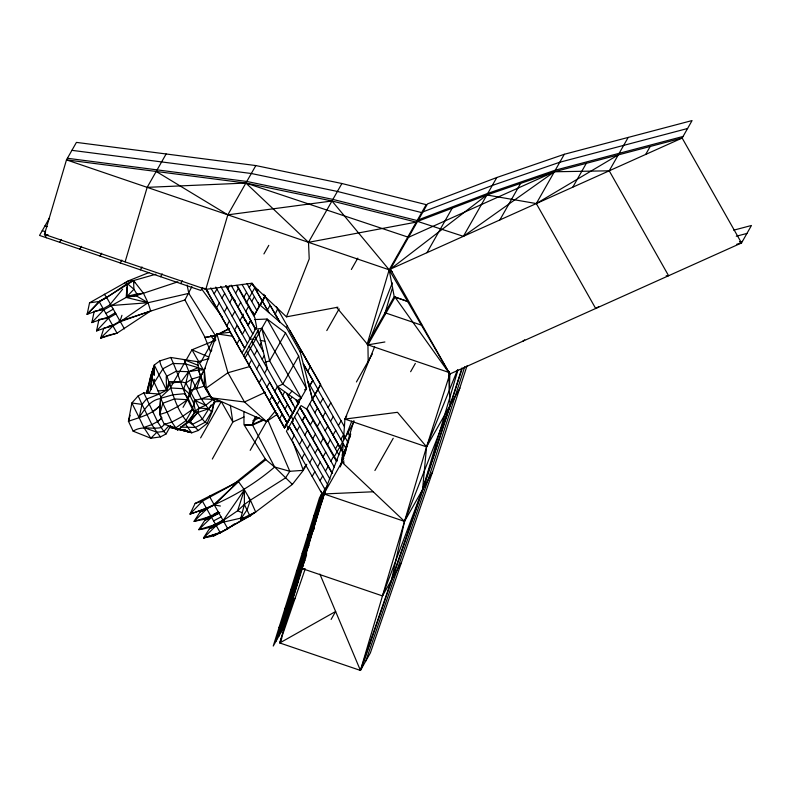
<?xml version="1.0" encoding="UTF-8"?>
<svg xmlns="http://www.w3.org/2000/svg" width="791" height="791" viewBox="0 0 791 791"><rect width="100%" height="100%" fill="white"/><g stroke="black" fill="none" stroke-linecap="round" stroke-linejoin="round"><path stroke-width="1.19" d="M292.7 441.348L303.329 470.338L292.373 484.399L255.671 512.014L249.926 516.029L240.513 519.41L244.379 504.48L244.389 489.797L238.407 481.531L195.15 503.402L189.978 514.101C220.798 503.808 249.936 488.265 274.645 467.006L289.793 471.298L303.329 470.338L306.76 464.297M155.916 274.21L133.55 280.568L127.272 283.534L127.143 296.358L136.052 295.705L177.896 281.823M150.863 377.396L150.923 375.211L154.294 365.007L159.802 360.904L170.718 357.463L197.809 361.754L208.834 358.639M449.377 390.121L449.842 374.005L449.308 371.592M151.912 377.633L152.119 371.592L150.666 389.874L153.207 368.299L150.666 389.874M258.252 330.737L258.291 330.084L243.747 355.673L284.493 427.862L299.305 402.105L277.463 386.591L251.963 341.218M177.718 429.048L177.777 430.027L175.839 427.842L164.33 424.411L159.644 414.514L160.662 397.309L170.678 387.976L183.69 388.727L189.217 393.819L193.914 403.726L195.367 410.974L194.724 412.872L187.309 422.018L177.777 430.027L172.576 427.328M340.308 466.749L341.91 462.112L343.225 443.395L323.845 493.91L279.757 642.954L360.429 670.432L370.356 652.951L432.509 472.108L467.036 365.778M343.423 440.587L344.945 419.072L374.627 346.834M127.005 287.004L126.184 297.426L103.829 309.835L91.855 322.57L94.267 311.11M161.117 416.412L159.545 413.11L160.662 397.309M149.212 392.88L154.057 382.874L154.383 379.235M319.89 574.078L360.429 670.432L422.572 489.599L426.557 446.866L449.842 374.005L390.477 269.078L427.496 203.91L496.807 177.51L564.299 154.285L692.076 120.568L682.149 138.049L390.477 269.078L486.87 194.991L554.372 171.776L682.149 138.049L741.513 242.975L449.842 374.005L389.172 269.8L331.983 200.993L245.892 183.047L66.493 159.871L44.444 234.393L205.789 289.358L251.073 283.346L286.461 316.845L337.945 307.195M210.179 495.482L209.931 497.213L227.848 528.872L213.58 535.962L203.495 537.979L209.486 528.734L224.506 520.804M198.037 365.304L184.194 359.717L191.788 379.116L190.166 390.566L187.497 399.722L177.916 406.436L167.099 412.18L159.644 414.514L162.847 403.272L160.731 398.288L172.824 394.818L184.778 393.681L187.991 398.011L194.724 412.872C184.016 395.777 179.379 375.715 170.718 357.463M148.026 392.405L150.923 375.211L160.969 397.181M177.748 429.187L191.738 432.796L198.274 430.502L207.143 423.442L212.433 411.231L214.153 401.69M170.599 425.805L166.12 433.903L160.474 436.899L150.873 438.234L133.155 431.174L128.458 421.267L131.85 403.005L138.178 395.886L143.824 392.88L159.179 394.027L166.525 390.181C173.941 380.046 161.038 370.939 159.802 360.904M242.54 317.428L243.233 314.116M242.807 317.596L243.272 315.391M110.611 304.456L103.216 308.747L87.148 314.245L89.561 302.795L128.35 280.864L148.886 272.598M159.179 394.027L146.404 399.158L142.024 404.389L139.137 417.579L143.824 427.476L150.873 438.234L156.875 432.232L163.796 431.49L168.592 426.122M322.026 502.117L323.845 493.91L341.91 462.112L350.749 433.992M391.496 580.021L404.517 521.388L450.039 405.536L461.934 368.023M180.803 427.13L189.939 421.554L197.602 412.536L199.154 408.067L205.7 405.308L213.056 399.415L201.191 398.822L194.863 400.473L192.183 409.629L185.865 420.703L175.839 427.842L171.795 422.078L162.847 403.272L174.455 398.931L187.497 399.722M184.857 390.784L183.69 388.727L185.865 382.973L188.594 371.711L198.195 367.677L204.296 369.901L206.293 388.035L211.415 397.863L215.32 401.67L221.262 401.531L266.508 421.603L277.73 413.97M146.622 392.643L150.923 375.211M146.533 393.137L150.557 378.523M160.346 405.486C151.892 414.474 139.691 417.341 128.458 421.267L130.139 415.265M159.545 413.11L160.217 410.737M214.183 402.698L211.553 411.795L205.245 422.206L195.357 427.456L180.477 427.12M340.16 466.739L353.913 420.634M384.436 315.134L392.534 287.697M125.116 261.88L147.166 187.358L166.13 153.978M389.172 269.8L367.123 344.332L394.215 296.645L389.172 269.8L426.191 204.642L341.91 183.512L255.829 165.566L76.43 142.39L66.493 159.871L389.172 269.8L392.237 271.778M360.429 670.432L426.557 446.866L457.505 369.891M304.822 560.423L301.796 568.432L382.468 595.91L422.572 489.599L457.949 370.03M275.96 641.264L322.224 492.971L319.515 497.747L273.251 646.039L283.178 628.548L290.831 607.142M278.669 636.498L324.933 488.205M281.378 631.732L321.492 503.135M321.858 501.978L326.199 488.077M286.401 619.551L298.583 580.554M298.909 579.457L301.104 572.447M301.43 571.349L302.558 567.819M304.683 560.928L306.532 555.074M343.749 455.24L341.633 462.023L343.858 458.108M344.283 455.834L346.122 449.98M462.092 368.784L423.482 488.007L361.329 668.85M464.752 366.698L427.99 480.058L365.838 660.9M223.754 521.635L216.24 525.6L203.495 537.979L220.333 532.837L255.671 512.014L250.411 500.139L244.389 489.797L237.616 510.778C225.722 518.807 213.56 528.18 198.788 529.663L204.77 520.409L219.799 512.479M422.572 489.599L450.039 405.536L448.606 372.343L395.025 297.169L367.934 344.856L368.201 362.476M115.931 313.869L108.535 318.16L98.974 319.435L96.561 330.895L112.638 325.398L120.024 321.106L121.952 315.312M305.257 568.759L279.757 642.954L335.631 611.483L331.113 619.432M280.657 641.363L281.853 637.882M212.433 411.231L211.553 411.795C204.889 405.397 199.935 397.478 196.504 388.915L200.865 376.279L204.296 369.901L216.853 333.861L230.221 332.23M291.226 606.044L292.423 602.673M255.196 416.59L252.24 424.609L244.014 424.757L243.885 411.567M346.132 435.821L351.817 421.02M286.461 316.845L309.222 258.924L308.5 242.323L341.91 183.512M392.326 282.911L367.934 344.856L448.606 372.343M276.455 306.839L277.621 308.895L275.199 314.324L279.648 321.848L263.818 294.222M146.701 393.216L148.589 389.053M120.024 321.106L184.936 299.947L191.897 286.658M128.458 421.267L129.437 419.131M111.224 305.544L148.016 302.735L126.184 297.426L136.052 295.705L136.922 293.926L143.468 293.283L148.016 302.735L150.686 310.972L117.038 333.169L100.655 338.123L103.888 328.117L112.945 325.941L120.331 321.65L148.016 302.735L188.802 293.372L215.548 335.75L205.116 337.539L184.936 299.947M252.873 311.961L254.129 315.738L264.955 296.23L254.168 315.233L237.201 285.492M343.314 453.144L312.415 398.961L300.165 351.906L286.441 327.672L260.219 305.217L262.375 301.223L252.556 283.88L268.891 312.633L262.286 300.926M212.314 459.047L232.841 421.999L244.004 416.956M255.711 328.829L242.016 352.984L206.382 289.575M300.125 407.128L286.431 431.273L322.451 494.504L327.87 484.962L291.83 421.741L296.971 430.779L299.68 426.013M49.487 217.94L39.55 235.421L200.865 290.455L202.496 287.598M45.354 232.811L44.444 234.393L48.103 234.878M59.711 242.303L61.342 239.436M79.881 249.185L81.503 246.317M100.042 256.057L101.673 253.199M120.212 262.938L121.834 260.081M140.373 269.82L142.004 266.962M160.543 276.702L162.165 273.834M180.704 283.583L182.326 280.716M255.829 165.566L227.828 214.836L205.789 289.358L203.683 288.082M214.173 293.866L216.882 289.101M170.787 387.115L191.986 349.79L215.884 340.011M216.556 307.699L219.265 302.933M221.974 298.158L224.684 293.392M227.867 288.893L229.489 286.035M224.347 311.99L227.057 307.224M229.766 302.449L232.475 297.683M235.659 293.184L238.368 288.418M200.528 362.604L216.853 333.861L232.465 336.234M263.917 253.921L268.782 245.348M226.73 325.813L229.439 321.047M232.149 316.281L234.858 311.506M238.042 307.017L240.741 302.241M243.865 297.179L246.574 292.403M249.244 287.706L251.953 282.941M183.037 407.306L205.393 367.953M246.12 303.101L255.157 287.212M242.649 315.797L239.94 320.573L250.124 338.686M248.542 306.532L245.833 311.308L255.533 329.155L256.66 327.296L254.85 317.764L236.677 285.393M251.726 301.44L254.435 296.665M257.105 291.968L258.212 290.02M236.904 343.937L239.614 339.171L210.792 287.835M247.949 325.249L250.658 320.474L255.533 329.155L231.14 285.136M250.915 320.365L248.206 325.131L226.157 285.848M260.219 305.217L265.539 295.864M245.467 357.137L267.111 319.05L285.541 332.932L298.672 356.148L306.512 388.688L284.73 426.507M200.607 437.878L221.262 401.531L232.841 421.999L230.339 405.229M248.868 364.72L251.578 359.945M254.287 355.179L257.075 350.265M259.784 345.489L261.208 342.997M256.689 368.992L259.399 364.226M262.197 359.302L264.263 355.673M286.441 327.672L287.351 326.08M285.541 332.932L269.652 360.904L265.015 362.219M259.102 382.804L261.811 378.039M264.52 373.273L267.318 368.349L258.153 330.322M256.759 416.659L252.24 424.609L263.462 419.576M253.654 423.205L252.566 425.113L274.645 467.006L292.373 484.399L291.513 483.865M246.456 350.907L272.045 396.133L269.335 400.899L282.733 424.371M290.861 410.064L277.463 386.591L274.754 391.357L290.05 418.261L284.493 427.862L206.085 289.516M300.165 351.906L301.064 350.314L310.398 366.569L307.689 371.345L317.992 389.399M298.672 356.148L282.783 384.119L277.315 386.67M351.362 269.484L357.819 258.113M250.174 450.346L266.508 421.603L275.772 410.499M326.792 330.589L339.161 308.816M279.51 418.755L282.219 413.99L272.045 396.133L287.202 423.096L272.045 396.133M284.918 409.224L287.627 404.458M310.131 385.138L312.84 380.372L303.289 363.919L307.689 371.345M277.621 308.895L320.513 384.693L306.997 408.492L336.837 460.817M312.613 398.872L320.701 384.634L289.793 330.45M302.162 420.861L304.871 416.086L299.947 407.444L301.074 405.585L306.601 409.036L336.452 461.38M312.989 420.239L310.28 425.004L299.947 407.444L305.128 415.977L302.419 420.743L332.26 473.058M291.553 440.32L294.262 435.554L289.13 426.507L325.16 489.738M314.858 412.754L317.567 407.988M320.236 403.291L322.946 398.516M299.413 444.582L302.122 439.816M304.822 435.04L307.531 430.274M317.3 426.557L320.009 421.791M322.679 417.084L325.427 412.249M328.097 407.553L330.806 402.777M312.722 438.807L315.431 434.041M301.846 458.385L304.555 453.609M307.264 448.843L309.973 444.077M325.16 430.818L327.87 426.052M330.539 421.346L333.248 416.58M426.932 252.705L452.215 208.191M320.582 443.069L323.292 438.303M309.706 462.646L312.415 457.87M315.125 453.105L317.834 448.339M356.444 381.964L372.334 353.982M327.603 444.621L330.312 439.845M332.981 435.149L335.73 430.314M338.4 425.607L341.109 420.842M323.025 456.872L325.734 452.096M312.148 476.439L314.858 471.673M317.567 466.908L320.276 462.132M459.966 388.055L426.557 446.866L344.945 419.072L346.755 415.888M335.463 448.883L338.172 444.107M340.842 439.41L343.551 434.645M330.885 461.133L333.584 456.358M320.009 480.701L322.718 475.935M325.427 471.169L328.136 466.393M334.395 456.486L353.963 422.048M618.255 154.907L536.308 203.564L486.87 194.991L417.559 221.391L463.388 236.321L496.807 177.51M342.206 455.092L347.091 446.49M341.999 458.167L345.479 452.037M319.327 502.245L322.036 497.48M324.972 493.03L321.927 498.399L321.433 497.549M313.73 516.286L316.44 511.51M319.149 506.744L321.314 502.928M313.552 520.785L316.262 516.009M307.946 534.815L310.655 530.049M313.365 525.283L316.074 520.508M307.768 539.314L310.477 534.548M313.187 529.782L314.264 527.874M312.821 531.166L314.511 528.19M302.162 553.354L304.871 548.588M307.58 543.812L310.29 539.047M301.984 557.853L304.693 553.087M307.402 548.311L309.024 545.454M296.378 571.893L306.671 553.769M410.628 371.721L415.324 363.455M296.2 576.392L298.909 571.626M301.618 566.85L304.327 562.085M301.796 568.432L303.606 565.249M499.853 219.947L520.616 183.383M290.594 590.422L293.303 585.656M296.012 580.891L298.721 576.125M290.416 594.931L293.125 590.155M295.834 585.389L298.543 580.624M284.819 608.961L287.529 604.195M290.238 599.43L292.947 594.654M284.631 613.46L287.341 608.694M290.05 603.928L292.759 599.153M290.781 605.688L295.29 597.739M279.035 627.5L281.744 622.735M284.453 617.959L287.163 613.193M289.901 608.368L290.781 606.816M278.847 631.999L281.556 627.233M284.266 622.458L286.975 617.692M374.904 470.526L393.216 438.293M564.299 154.285L536.308 203.564L595.682 308.49L598.836 306.621M572.773 187.19L586.309 163.341M323.845 493.91L404.517 521.388L432.509 472.108M666.16 275.772L668.603 275.733L609.228 170.807L628.192 137.426M382.468 595.91L401.433 562.53M645.683 154.433L650.202 146.483M736.787 244.221L741.513 242.975L751.45 225.484L733.702 230.171M282.545 395.53L284.622 391.891M290.346 399.682L291.78 397.191M284.493 427.862L295.468 408.729L286.876 393.562L293.57 405.299M199.154 408.067L195.367 410.974L189.019 421.999L187.309 422.018C177.886 411.221 173.575 396.706 169.165 383.249L181.109 381.786L185.865 382.973L199.154 408.067L208.636 408.739L215.32 401.67C204.651 391.604 198.729 376.219 197.809 361.754M277.097 404.933L266.933 387.086L269.642 382.31L279.836 400.295L277.077 404.952L287.202 423.096L282.219 413.99M309.973 385.197L312.84 380.372M211.246 404.962L202.328 419.151L192.431 424.401L188.525 421.87M299.305 402.105L298.177 403.954L295.972 399.93M215.093 504.164L200.064 512.084L194.082 521.338L204.157 519.321L218.425 512.232M211.84 349.968L210.574 351.876L204.849 337.371L215.281 335.582L217.416 334.504M154.057 382.874L163.025 368.705L172.913 363.455L185.371 363.9L198.195 367.677M255.671 512.014L240.513 519.41L247.188 509.582L250.411 500.139L285.541 477.893L289.793 471.298L267.635 419.685M223.141 520.547L244.389 489.797M240.513 519.41L241.848 517.581M220.264 401.185L211.415 397.863L204.385 386.097L204.296 369.901L198.343 370.059L188.594 371.711L181.109 381.786L169.037 381.638L166.525 390.181L157.943 391.011M303.853 468.025L306.028 465.237M110.404 304.1L122.674 289.14M125.739 285.403L127.272 283.534L133.897 289.249L136.922 293.926L127.143 296.358L133.897 289.249L133.55 280.568L128.35 280.864L124.345 283.494M288.142 395.688L291.998 391.061M189.939 421.554L197.602 412.536L208.636 408.739M89.007 313.038L87.148 314.245L99.122 301.519L106.508 297.228L124.424 328.878M87.148 314.245L99.33 301.875L133.55 280.568L143.468 293.283M200.064 512.084L214.331 504.994L238.407 481.531L265.806 459.69L274.645 467.006M165.161 423.778L161.285 427.536C151.783 429.651 141.965 425.331 133.155 431.174M214.025 504.45L238.407 481.531L202.417 501.178L195.15 503.402M248.987 498.152L250.411 500.139L244.379 504.48L237.616 510.778L242.086 512.687M166.12 433.903L163.796 431.49L157.528 421.613L152.841 411.706L160.178 405.575M160.474 436.899L156.875 432.232L143.824 427.476L151.882 424.609L157.528 421.613L162.046 417.836M157.528 421.613L161.542 418.33M463.388 236.321L554.372 171.776L609.228 170.807M522.762 341.247L524.74 339.843M213.58 535.962L228.599 528.042L234.433 523.929M192.183 409.629L182.602 416.333L171.795 422.078L164.33 424.411M89.561 302.795L99.122 301.519L106.716 297.584L127.272 283.534M297.129 400.78L301.213 398.011L261.811 328.364L254.524 329.264M185.865 382.973L191.788 379.116L200.865 376.279L204.385 386.097L206.293 388.035L227.937 372.739L249.946 366.49M93.714 321.364L91.855 322.57L107.922 317.072L115.318 312.781M98.42 329.689L96.561 330.895L108.535 318.16L112.638 325.398L109.049 325.872M304.476 389.923L306.512 388.688L267.111 319.05L254.87 319.554M231.328 485.19L235.56 482.648L264.906 459.116L265.806 459.69L244.34 425.261L252.566 425.113L263.789 420.08M105.875 313.454L113.271 309.162M244.379 504.48L249.926 516.029L227.64 528.507L228.599 528.042M189.187 391.09L191.244 389.993M193.874 400.988L195.941 399.9M204.157 519.321L211.672 515.356M213.817 514.229L218.108 511.965M219.048 513.319L204.77 520.409M213.58 520.893L221.094 516.938M208.873 527.646L222.815 520.28M404.517 521.388L341.91 462.112L344.055 460.985M219.562 333.426L229.192 328.581M221.964 332.527L229.459 328.749M265.272 392.287L244.478 401.986L211.415 397.863L209.506 395.905L201.191 398.822M209.486 528.734L216.24 525.6L220.333 532.837M554.372 171.776L408.532 237.29L245.892 183.047L147.166 187.358M252.764 420.822L259.438 417.826M422.977 211.859L492.289 185.46L559.791 162.234L687.567 128.508M418.469 219.809L487.77 193.409L555.272 170.184L683.048 136.457M106.943 335.75L100.655 338.123L112.945 325.941L117.038 333.169L107.981 335.354M189.969 388.213L190.166 390.566L204.385 386.097M120.331 321.65L150.686 310.972M203.495 537.979L220.125 532.472M160.504 398.565C150.072 400.078 144.397 409.56 139.137 417.579L131.85 403.005L142.024 404.389L151.882 424.609L156.875 432.232M736.283 236.242L746.931 233.434M740.05 242.006L742.423 241.384M223.962 522.001L241.66 517.927M247.563 516.572L249.926 516.029M384.891 341.979L367.934 344.856L336.58 307.373M99.626 309.232L103.216 308.747L99.122 301.519M95.464 310.952L103.829 309.835L107.922 317.072M344.945 419.072L397.487 412.299L426.557 446.866M323.964 493.95L373.233 491.775M188.594 371.711L176.136 371.266L166.248 376.516L166.525 390.181L154.294 365.007L154.156 375.339L153.721 366.727M71.912 150.339L251.311 173.506L337.401 191.452L421.672 212.591M67.393 158.279L246.792 181.455L332.882 199.401L417.164 220.541M301.925 568.472L304.337 568.778M249.274 338.785L254.079 339.507M260.091 340.417L264.886 341.148M214.331 504.994L220.412 506.022M169.452 427.437L181.04 430.057L180.15 429.137L188.288 431.906L178.163 428.673M170.016 427.16L174.445 428.327M178.123 428.771L184.837 431.026L180.15 429.137M395.025 297.169L408.304 301.697L394.215 296.645M422.236 325.417L385.118 312.771M44.968 225.88L47.213 226.651M42.259 230.656L45.621 231.803M341.91 462.112L344.243 462.913M211.415 397.863L220.165 401.126M208.794 357.048L191.986 349.79L203.336 369.852M194.863 400.473L205.7 405.308M189.939 432.331L183.917 429.523L191.738 432.796L185.312 423.966M179.112 428.92L181.04 430.057M136.052 295.705L148.016 302.735M156.193 171.459L227.828 214.836L331.983 200.993L416.264 222.123L308.5 242.323L245.892 183.047M207.143 423.442C201.794 420.733 200.35 413.99 195.367 410.974M244.36 319.89L246.416 321.255M739.526 241.552L741.513 242.975M301.213 398.011L282.783 384.119L269.652 360.904L261.811 328.364M266.508 421.603L244.478 401.986L227.937 372.739L216.853 333.861M198.274 430.502L192.431 424.401L190.156 420.565M230.428 295.191L235.283 300.768M205.907 289.308L208.567 292.452M201.517 288.814L222.548 317.379M210.673 335.493L214.875 341.326M104.343 294.212L106.716 297.584M279.648 321.848L270.077 305.277L267.407 309.973M288.151 414.84L249.165 346.132M320.503 384.723L344.54 426.863M347.397 431.876L350.265 436.899M317.794 389.488L348.129 442.673M315.125 394.185L345.983 448.438L343.245 453.708L341.989 449.931M246.99 283.623L259.547 305.771M341.04 449.288L312.376 399.03L307.857 381.44L315.085 394.254M342.79 452.353L343.274 453.213M241.997 284.374L256.867 310.468M309.706 403.726L338.894 454.904M305.128 415.977L334.316 467.145M297.238 412.21L332.141 473.423M277.463 386.591L292.759 413.495M294.539 416.976L330.005 479.198M257.382 331.676L259.29 335.048M254.672 336.442L263.304 351.698M239.614 339.171L244.716 348.218L234.522 330.104L237.231 325.338L247.425 343.452M184.778 393.681L185.826 395.54M192.618 409.155L194.724 412.872M169.165 383.249L170.233 385.118M110.226 304.594L111.393 306.661M119.184 320.444L120.212 322.244M44.454 234.373L46.343 237.735M134.727 282.664L133.55 280.568L134.678 282.595M225.692 285.6L252.823 333.921M220.729 286.342L245.032 329.629L242.323 334.395L215.755 287.084M333.021 435.08L339.27 446.47M152.841 411.706L143.824 392.88M191.788 379.116L196.504 388.915M138.178 395.886L142.024 404.389M198.343 370.059L200.865 376.279M286.322 423.956L288.448 429.76M336.61 459.403L337.144 461.015M332.022 471.654L332.566 473.265M258.252 302.488L259.507 306.265M321.156 491.231L322.412 495.008M320.632 495.126L321.888 498.903M291.355 415.582L293.184 421.385M187.131 285.076L188.802 293.372M202.417 501.178L189.978 514.101L206.52 508.415L202.417 501.178M206.827 508.959L194.082 521.338L210.92 516.197L206.827 508.959M211.533 517.274L198.788 529.663L215.627 524.512L211.533 517.274"/></g></svg>
